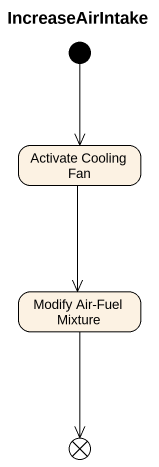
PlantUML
@startuml
title IncreaseAirIntake
hide empty description
state "Activate Cooling Fan" as Activate_Cooling_Fan
state "Modify Air-Fuel Mixture" as Modify_Air_Fuel_Mixture
state flowfinal1 <<end>>
[*] --> Activate_Cooling_Fan
Activate_Cooling_Fan --> Modify_Air_Fuel_Mixture
Modify_Air_Fuel_Mixture --> flowfinal1
@enduml
